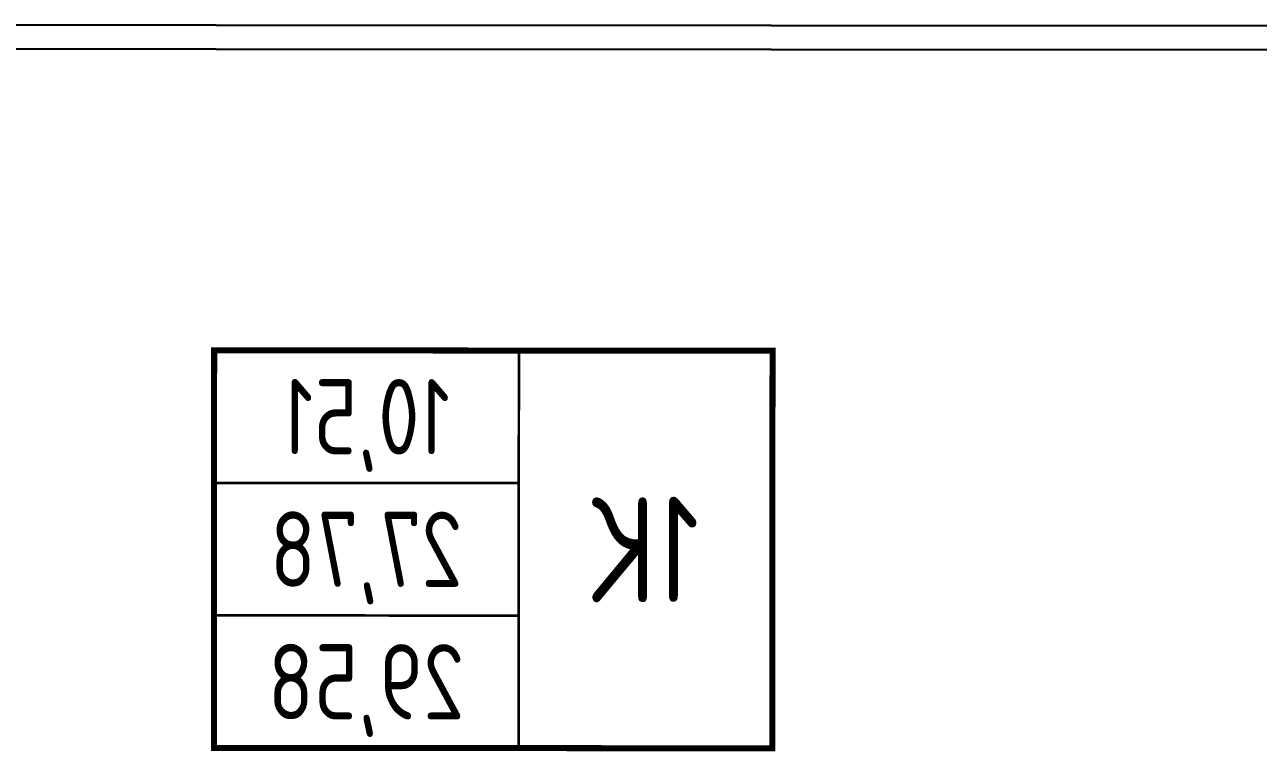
# Model space of a CAD drawing. Header units: millimetres. Extents: x 0 to 145404, y 0 to 194550.
# Drawn here: x 61983 to 66080, y 162427 to 164840 of the extents above; entities that cross this region are included whole.
import ezdxf
from ezdxf.enums import TextEntityAlignment as Align

# ---------------------------------------------------------------- set-up
doc = ezdxf.new("R2010")
doc.units = ezdxf.units.MM
doc.layers.add('АР - Перегородки 80', color=32, linetype='Continuous', lineweight=30)
doc.styles.add('ГОСТ 2.304', font='CS_Gost2304.shx')

# ---------------------------------------------------------------- blocks, each defined once
blk = doc.blocks.new('Квартира 1К 5450 тип 5-3')
at = {"ltscale": 75, "const_width": 20, "elevation": 0}
blk.add_lwpolyline([(1897.2, -8750), (3751.6, -8750), (3751.6, -10070), (1897.2, -10070)], close=True, dxfattribs=at)
at = {"ltscale": 75, "const_width": 8.8, "elevation": 227.2}
for points in [[(2739.6, -8750), (2739.6, -10070)], [(3751.6, -9190), (2739.6, -9190)], [(3751.6, -9630), (2739.6, -9630)]]:
    blk.add_lwpolyline(points, dxfattribs=at)
at = {"layer": 'АР - Перегородки 80'}
blk.add_lwpolyline([(60, -7670), (5588.8, -7670), (5588.8, -7750), (60, -7750)], close=True, dxfattribs=at)
at = {"ltscale": 75, "style": 'ГОСТ 2.304'}
for s, height, p in [('10,51', 250, (3245.6, -8970)), ('1К', 350, (2318.4, -9410)), ('27,78', 250, (3245.6, -9410)), ('29,58', 250, (3245.6, -9850))]:
    blk.add_text(s, height=height, dxfattribs=at).set_placement(p, align=Align.MIDDLE_CENTER)
blk = doc.blocks.new('H_Section_2')
at = {"rotation": 56.96711930257281}
blk.add_blockref('Квартира 1К 5450 тип 5-3', (-1428.1, -17202.1, 0), dxfattribs=at)

msp = doc.modelspace()

# ---------------------------------------------------------------- block references
at = {"xscale": -1, "rotation": 56.92792192093123}
msp.add_blockref('H_Section_2', (51175.5, 180696.1), dxfattribs=at)

doc.saveas('drawing.dxf')
